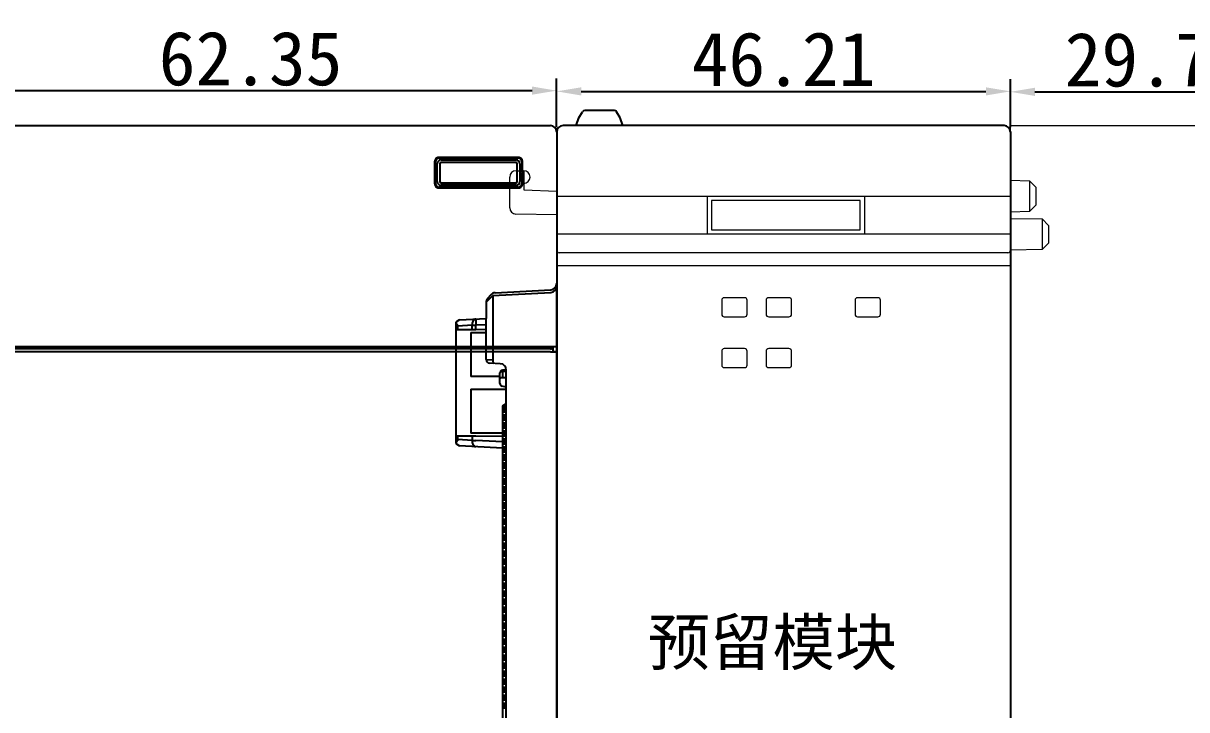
# Model space of a CAD drawing. Extents: x 33864 to 41687, y -3582 to -110.
# Drawn here: x 38114.2 to 38232.7, y -604.1 to -534.2 of the extents above; entities that cross this region are included whole.
import ezdxf

# ---------------------------------------------------------------- set-up
doc = ezdxf.new("R2010")
doc.units = 0
doc.header["$MEASUREMENT"] = 0
doc.layers.add('1', color=3, linetype='Continuous', lineweight=20)
for name, color, linetype in [('AE_BOR', 1, 'Continuous'), ('key_geometry', 2, 'Continuous'), ('Lay 1', 7, 'Continuous'), ('细实线层', 7, 'Continuous')]:
    doc.layers.add(name, color=color, linetype=linetype)
doc.dimstyles.new('AM_ISO', dxfattribs={"dimtxt": 5.5, "dimasz": 2.5, "dimexe": 1.25, "dimexo": 0.5, "dimgap": 0.5, "dimtad": 1, "dimdsep": 46, "dimtxsty": 'Standard', "dimcen": 0, "dimclrd": 5, "dimclre": 5, "dimclrt": 1, "dimadec": 0, "dimazin": 2, "dimtp": 0.1, "dimtm": 0.1, "dimtfac": 0.71, "dimtmove": 0, "dimatfit": 3, "dimfxl": 1, "dimtfillclr": 6, "dimlwd": -1, "dimlwe": -1, "dimarcsym": 0})

# ---------------------------------------------------------------- blocks, each defined once
blk = doc.blocks.new('*D147')
at = {"layer": 'Defpoints', "color": 0, "lineweight": 0}
for p in [(38168.49, -541.11), (38106.14, -545.32), (38168.49, -545.31)]:
    blk.add_point(p, dxfattribs=at)
at = {"layer": '细实线层', "color": 5}
for p, q in [((38106.14, -544.82), (38106.14, -539.86)), ((38168.49, -544.81), (38168.49, -539.86)), ((38108.64, -541.11), (38165.99, -541.11))]:
    blk.add_line(p, q, dxfattribs=at)
at = {"layer": '细实线层', "color": 5, "lineweight": 0}
for points in [[(38108.64, -540.69), (38108.64, -541.52), (38106.14, -541.11)], [(38165.99, -541.52), (38165.99, -540.69), (38168.49, -541.11)]]:
    blk.add_solid(points, dxfattribs=at)
at = {"layer": '细实线层', "color": 1, "lineweight": 0, "insert": (38137.32, -537.86), "char_height": 5.5, "attachment_point": 5}
blk.add_mtext('62.35', dxfattribs=at)
blk = doc.blocks.new('*D148')
at = {"layer": 'Defpoints', "color": 0, "lineweight": 0}
for p in [(38214.7, -541.18), (38168.49, -545.31), (38214.7, -545.32)]:
    blk.add_point(p, dxfattribs=at)
at = {"layer": '细实线层', "color": 5}
for p, q in [((38168.49, -544.81), (38168.49, -539.93)), ((38214.7, -544.82), (38214.7, -539.93)), ((38170.99, -541.18), (38212.2, -541.18))]:
    blk.add_line(p, q, dxfattribs=at)
at = {"layer": '细实线层', "color": 5, "lineweight": 0}
for points in [[(38170.99, -540.77), (38170.99, -541.6), (38168.49, -541.18)], [(38212.2, -541.6), (38212.2, -540.77), (38214.7, -541.18)]]:
    blk.add_solid(points, dxfattribs=at)
at = {"layer": '细实线层', "color": 1, "lineweight": 0, "insert": (38191.6, -537.93), "char_height": 5.5, "attachment_point": 5}
blk.add_mtext('46.21', dxfattribs=at)
blk = doc.blocks.new('*D149')
at = {"layer": 'Defpoints', "color": 0, "lineweight": 0}
for p in [(38244.46, -541.23), (38214.7, -544.67), (38244.46, -544.67)]:
    blk.add_point(p, dxfattribs=at)
at = {"layer": '细实线层', "color": 5}
for p, q in [((38214.7, -544.17), (38214.7, -539.98)), ((38244.46, -544.17), (38244.46, -539.98)), ((38217.2, -541.23), (38241.96, -541.23))]:
    blk.add_line(p, q, dxfattribs=at)
at = {"layer": '细实线层', "color": 5, "lineweight": 0}
for points in [[(38217.2, -540.81), (38217.2, -541.65), (38214.7, -541.23)], [(38241.96, -541.65), (38241.96, -540.81), (38244.46, -541.23)]]:
    blk.add_solid(points, dxfattribs=at)
at = {"layer": '细实线层', "color": 1, "lineweight": 0, "insert": (38229.58, -537.98), "char_height": 5.5, "attachment_point": 5}
blk.add_mtext('29.75', dxfattribs=at)

msp = doc.modelspace()

# ---------------------------------------------------------------- linework, layer by layer
at = {"layer": '1', "color": 0, "linetype": 'Continuous'}
for p, q in [((38164.355, -549.262), (38165.131, -549.262)), ((38165.131, -549.262), (38165.131, -550.555)), ((38163.708, -553.024), (38163.708, -549.908)), ((38165.131, -550.555), (38165.131, -551.202)), ((38214.703, -550.232), (38214.703, -553.466)), ((38214.703, -550.232), (38216.644, -550.297)), ((38216.644, -550.297), (38217.291, -550.943)), ((38216.644, -550.297), (38216.644, -553.401)), ((38217.291, -550.943), (38217.291, -552.754)), ((38165.131, -551.202), (38168.495, -551.34)), ((38168.495, -553.745), (38168.495, -551.34)), ((38168.495, -551.849), (38214.703, -551.849)), ((38183.811, -551.849), (38183.811, -555.73)), ((38199.852, -551.849), (38199.852, -555.73)), ((38214.703, -553.756), (38214.703, -551.367)), ((38199.405, -552.302), (38184.27, -552.302)), ((38184.27, -552.302), (38184.27, -555.277)), ((38199.405, -555.277), (38199.405, -552.302)), ((38217.291, -552.754), (38216.644, -553.401)), ((38168.495, -553.745), (38164.344, -553.671)), ((38216.644, -553.401), (38214.703, -553.466)), ((38214.703, -553.466), (38214.703, -554.113)), ((38214.703, -554.113), (38214.703, -557.347)), ((38214.703, -554.113), (38217.937, -554.177)), ((38217.937, -554.177), (38217.937, -557.282)), ((38217.937, -554.177), (38218.584, -554.824)), ((38184.27, -555.277), (38199.405, -555.277)), ((38218.584, -554.824), (38218.584, -556.635)), ((38214.703, -555.73), (38168.495, -555.73)), ((38218.584, -556.635), (38217.937, -557.282)), ((38168.753, -557.605), (38214.445, -557.605)), ((38217.937, -557.282), (38214.703, -557.347)), ((38168.495, -558.899), (38214.703, -558.899)), ((38185.295, -562.457), (38185.295, -563.88)), ((38187.624, -562.198), (38185.554, -562.198)), ((38187.882, -563.88), (38187.882, -562.457)), ((38189.823, -562.457), (38189.823, -563.88)), ((38192.151, -562.198), (38190.082, -562.198)), ((38192.41, -563.88), (38192.41, -562.457)), ((38198.878, -562.457), (38198.878, -563.88)), ((38201.207, -562.198), (38199.137, -562.198)), ((38201.465, -563.88), (38201.465, -562.457)), ((38185.554, -564.138), (38187.624, -564.138)), ((38190.082, -564.138), (38192.151, -564.138)), ((38199.137, -564.138), (38201.207, -564.138)), ((38187.624, -567.372), (38185.554, -567.372)), ((38192.151, -567.372), (38190.082, -567.372)), ((38185.295, -567.631), (38185.295, -569.054)), ((38187.882, -569.054), (38187.882, -567.631)), ((38189.823, -567.631), (38189.823, -569.054)), ((38192.41, -569.054), (38192.41, -567.631)), ((38185.554, -569.313), (38187.624, -569.313)), ((38190.082, -569.313), (38192.151, -569.313))]:
    msp.add_line(p, q, dxfattribs=at)
for centre, radius, start, end in [((38164.355, -549.908), 0.647, 90, 180), ((38165.131, -549.908), 0.647, 270, 90), ((38164.355, -553.024), 0.647, 180, 269.02898), ((38168.753, -557.347), 0.259, 180, 270), ((38214.445, -557.347), 0.259, 270, 0), ((38185.554, -562.457), 0.259, 90, 180), ((38187.624, -562.457), 0.259, 0, 90), ((38190.082, -562.457), 0.259, 90, 180), ((38192.151, -562.457), 0.259, 0, 90), ((38199.137, -562.457), 0.259, 90, 180), ((38201.207, -562.457), 0.259, 0, 90), ((38185.554, -563.88), 0.259, 180, 270), ((38187.624, -563.88), 0.259, 270, 0), ((38190.082, -563.88), 0.259, 180, 270), ((38192.151, -563.88), 0.259, 270, 0), ((38199.137, -563.88), 0.259, 180, 270), ((38201.207, -563.88), 0.259, 270, 0), ((38185.554, -567.631), 0.259, 90, 180), ((38187.624, -567.631), 0.259, 0, 90), ((38190.082, -567.631), 0.259, 90, 180), ((38192.151, -567.631), 0.259, 0, 90), ((38185.554, -569.054), 0.259, 180, 270), ((38187.624, -569.054), 0.259, 270, 0), ((38190.082, -569.054), 0.259, 180, 270), ((38192.151, -569.054), 0.259, 270, 0)]:
    msp.add_arc(centre, radius, start, end, dxfattribs=at)
at = {"layer": 'AE_BOR', "color": 0, "lineweight": 0}
for p, q in [((38214.703, -544.674), (38244.457, -544.674)), ((38214.703, -667.568), (38214.703, -544.674))]:
    msp.add_line(p, q, dxfattribs=at)
at = {"layer": 'key_geometry', "color": 0, "linetype": 'Continuous'}
for p, q in [((38112.946, -544.669), (38167.848, -544.669)), ((38168.495, -545.316), (38168.495, -663.682)), ((38156.076, -548.291), (38156.076, -550.62)), ((38156.089, -550.607), (38156.089, -548.304)), ((38156.141, -549.132), (38156.141, -548.356)), ((38156.335, -550.361), (38156.335, -548.55)), ((38164.614, -547.903), (38156.464, -547.903)), ((38156.477, -547.916), (38164.601, -547.916)), ((38156.529, -547.968), (38156.982, -547.968)), ((38156.593, -548.55), (38156.593, -550.361)), ((38156.723, -548.162), (38164.355, -548.162)), ((38164.355, -548.421), (38156.723, -548.421)), ((38157.628, -547.968), (38163.45, -547.968)), ((38164.096, -547.968), (38164.549, -547.968)), ((38164.485, -550.361), (38164.485, -548.55)), ((38164.743, -548.55), (38164.743, -550.361)), ((38164.937, -548.356), (38164.937, -549.132)), ((38164.989, -548.304), (38164.989, -550.607)), ((38165.002, -550.62), (38165.002, -548.291)), ((38156.141, -550.555), (38156.141, -549.779)), ((38164.937, -549.779), (38164.937, -550.555)), ((38156.982, -550.943), (38156.529, -550.943)), ((38156.723, -550.491), (38164.355, -550.491)), ((38156.723, -550.749), (38156.723, -550.943)), ((38164.355, -550.749), (38156.723, -550.749)), ((38163.45, -550.943), (38157.628, -550.943)), ((38164.549, -550.943), (38164.096, -550.943)), ((38164.355, -550.749), (38164.355, -550.943)), ((38156.464, -551.008), (38164.614, -551.008)), ((38164.601, -550.995), (38156.477, -550.995)), ((38168.495, -567.178), (38106.142, -567.178)), ((38167.848, -567.382), (38106.789, -567.382)), ((38108.471, -567.341), (38126.623, -567.341)), ((38127.282, -567.319), (38127.27, -567.33)), ((38127.929, -567.308), (38134.031, -567.308)), ((38134.678, -567.319), (38134.689, -567.33)), ((38135.336, -567.341), (38166.166, -567.341)), ((38166.554, -567.178), (38166.554, -567.335)), ((38166.554, -567.301), (38167.33, -567.315)), ((38166.554, -567.335), (38167.33, -567.336)), ((38167.072, -567.31), (38167.072, -567.178)), ((38167.33, -567.315), (38167.453, -567.317)), ((38167.33, -567.315), (38167.33, -567.336)), ((38167.33, -567.336), (38167.453, -567.377)), ((38167.453, -567.317), (38168.107, -567.328)), ((38167.453, -567.317), (38167.453, -567.377)), ((38167.453, -567.377), (38168.107, -567.378)), ((38168.107, -567.178), (38168.107, -567.696)), ((38167.848, -567.7), (38106.789, -567.7)), ((38167.848, -567.707), (38106.789, -567.707)), ((38168.495, -567.696), (38168.107, -567.696))]:
    msp.add_line(p, q, dxfattribs=at)
for centre, radius, start, end in [((38167.848, -545.316), 0.647, 0, 90), ((38156.464, -548.291), 0.388, 90.00142, 179.99875), ((38156.477, -548.304), 0.388, 89.99828, 180.00066), ((38156.529, -548.356), 0.388, 90, 180), ((38156.723, -548.55), 0.388, 90, 180), ((38156.723, -548.55), 0.129, 90, 180), ((38157.338, -547.766), 0.41, 201.52679, 209.54441), ((38157.305, -547.628), 0.469, 226.39718, 313.60282), ((38157.271, -547.766), 0.41, 330.4574, 338.4714), ((38163.807, -547.766), 0.41, 201.52865, 209.54363), ((38163.773, -547.628), 0.469, 226.39718, 313.60282), ((38163.74, -547.766), 0.41, 330.45643, 338.47183), ((38164.355, -548.55), 0.388, 0, 90), ((38164.355, -548.55), 0.129, 0, 90), ((38164.549, -548.356), 0.388, 0, 90), ((38164.601, -548.304), 0.388, 359.99945, 90.0017), ((38164.614, -548.291), 0.388, 0.00109, 89.99864), ((38155.939, -549.488), 0.409, 60.45257, 68.49114), ((38155.938, -549.421), 0.412, 291.54304, 299.53062), ((38155.801, -549.456), 0.469, 316.39718, 43.60282), ((38165.277, -549.456), 0.469, 136.39718, 223.60282), ((38165.139, -549.488), 0.409, 111.50783, 119.54872), ((38165.14, -549.421), 0.412, 240.46808, 248.458), ((38156.464, -550.62), 0.388, 179.99987, 269.99995), ((38156.477, -550.607), 0.388, 179.99966, 269.99999), ((38156.529, -550.555), 0.388, 180, 270), ((38156.723, -550.361), 0.388, 180, 270), ((38156.723, -550.361), 0.129, 180, 270), ((38157.338, -551.145), 0.41, 150.45447, 158.48263), ((38157.305, -551.283), 0.469, 46.39718, 133.60282), ((38157.272, -551.145), 0.41, 21.51918, 29.54372), ((38163.806, -551.145), 0.41, 150.45525, 158.48076), ((38163.773, -551.283), 0.469, 46.39718, 133.60282), ((38163.74, -551.145), 0.41, 21.51875, 29.54469), ((38164.355, -550.361), 0.129, 270, 0), ((38164.355, -550.361), 0.388, 270, 0), ((38164.549, -550.555), 0.388, 270, 0), ((38164.601, -550.607), 0.388, 270.00003, 0.00024), ((38164.614, -550.62), 0.388, 269.99999, 0.00028), ((38126.781, -557.677), 9.665, 269.06527, 272.90023), ((38127.771, -576.972), 9.665, 89.06527, 92.90023), ((38134.189, -576.972), 9.665, 87.09975, 90.93475), ((38135.178, -557.678), 9.665, 267.09975, 270.93475), ((38166.263, -561.768), 5.574, 269.00506, 272.99541), ((38167.915, -563.814), 3.569, 268.92341, 273.07849), ((38168.014, -558.693), 9.016, 268.94369, 273.05565), ((38167.913, -563.995), 3.706, 268.9979, 272.99973)]:
    msp.add_arc(centre, radius, start, end, dxfattribs=at)
at = {"layer": 'Lay 1', "linetype": 'Continuous'}
for p, q in [((38170.765, -543.867), (38171.123, -543.261)), ((38174.374, -543.134), (38171.344, -543.134)), ((38174.953, -543.867), (38174.595, -543.261)), ((38170.467, -544.674), (38169.137, -544.674)), ((38175.251, -544.674), (38170.467, -544.674)), ((38170.472, -544.674), (38170.765, -543.867)), ((38175.246, -544.674), (38174.953, -543.867)), ((38214.062, -544.674), (38175.251, -544.674)), ((38168.495, -545.316), (38168.495, -551.433)), ((38214.703, -545.316), (38214.703, -662.763)), ((38168.495, -551.433), (38168.495, -557.169)), ((38168.495, -557.169), (38168.495, -560.752)), ((38162.213, -561.69), (38167.887, -561.393)), ((38168.495, -618.19), (38168.495, -560.752)), ((38161.307, -562.636), (38161.984, -561.959)), ((38161.307, -562.564), (38161.307, -564.305)), ((38161.77, -561.901), (38161.406, -562.306)), ((38161.984, -561.959), (38167.887, -561.649)), ((38161.984, -561.959), (38161.984, -568.488)), ((38158.611, -564.446), (38158.226, -564.696)), ((38158.226, -564.696), (38158.226, -577.023)), ((38159.87, -565), (38158.442, -565.075)), ((38158.442, -565.467), (38158.442, -565.075)), ((38158.611, -564.446), (38161.307, -564.305)), ((38159.87, -565.455), (38159.87, -565)), ((38159.87, -565), (38160.263, -565)), ((38161.307, -564.946), (38160.263, -565)), ((38160.263, -565.452), (38160.263, -565)), ((38161.307, -568.466), (38161.307, -564.305)), ((38159.87, -565.455), (38158.226, -565.469)), ((38159.766, -565.725), (38161.307, -565.725)), ((38159.766, -565.725), (38159.766, -570.217)), ((38160.263, -565.452), (38159.87, -565.455)), ((38161.307, -565.442), (38160.263, -565.452)), ((38161.307, -568.472), (38161.307, -568.466)), ((38161.307, -568.466), (38161.984, -568.502)), ((38161.984, -568.488), (38161.984, -568.502)), ((38162.752, -568.913), (38161.672, -568.857)), ((38162.719, -570.937), (38162.719, -569.832)), ((38162.753, -569.704), (38162.975, -569.704)), ((38163.36, -569.576), (38162.975, -569.576)), ((38162.975, -569.704), (38162.975, -570.346)), ((38163.36, -569.704), (38162.975, -569.704)), ((38163.36, -605.981), (38163.36, -569.554)), ((38162.719, -570.217), (38159.766, -570.217)), ((38163.36, -570.346), (38162.975, -570.346)), ((38159.766, -571.501), (38163.36, -571.501)), ((38159.766, -571.501), (38159.766, -575.994)), ((38163.36, -571.287), (38162.918, -571.187)), ((38162.975, -573.264), (38162.975, -574.103)), ((38163.003, -573.211), (38163.36, -572.961)), ((38163.36, -573.346), (38163.03, -573.346)), ((38163.03, -573.346), (38163.03, -573.352)), ((38163.04, -573.353), (38163.104, -573.353)), ((38163.063, -573.199), (38163.162, -573.158)), ((38163.104, -573.353), (38163.104, -573.802)), ((38163.36, -573.408), (38163.286, -573.421)), ((38163.36, -573.447), (38163.29, -573.459)), ((38162.975, -574.103), (38162.975, -574.681)), ((38163.03, -573.802), (38163.03, -573.808)), ((38163.03, -573.808), (38163.36, -573.808)), ((38163.03, -574.161), (38163.03, -574.167)), ((38163.36, -574.161), (38163.03, -574.161)), ((38163.03, -574.618), (38163.03, -574.623)), ((38163.03, -574.623), (38163.36, -574.623)), ((38163.104, -573.802), (38163.04, -573.802)), ((38163.04, -574.168), (38163.104, -574.168)), ((38163.104, -574.617), (38163.04, -574.617)), ((38163.104, -574.168), (38163.104, -574.617)), ((38163.232, -573.67), (38163.232, -573.484)), ((38163.232, -574.486), (38163.232, -574.299)), ((38163.286, -573.734), (38163.36, -573.746)), ((38163.36, -574.223), (38163.286, -574.236)), ((38163.286, -574.549), (38163.36, -574.561)), ((38163.29, -573.695), (38163.36, -573.707)), ((38163.36, -574.262), (38163.29, -574.274)), ((38163.29, -574.51), (38163.36, -574.522)), ((38162.975, -574.681), (38162.975, -574.919)), ((38162.975, -574.919), (38162.975, -575.496)), ((38162.975, -575.496), (38162.975, -575.734)), ((38162.975, -575.734), (38162.975, -576.311)), ((38163.03, -574.976), (38163.03, -574.982)), ((38163.36, -574.976), (38163.03, -574.976)), ((38163.03, -575.433), (38163.03, -575.438)), ((38163.03, -575.438), (38163.36, -575.438)), ((38163.03, -575.791), (38163.03, -575.797)), ((38163.36, -575.791), (38163.03, -575.791)), ((38163.04, -574.983), (38163.104, -574.983)), ((38163.104, -575.432), (38163.04, -575.432)), ((38163.04, -575.798), (38163.104, -575.798)), ((38163.104, -574.983), (38163.104, -575.432)), ((38163.104, -575.798), (38163.104, -576.247)), ((38163.232, -575.301), (38163.232, -575.114)), ((38163.36, -575.038), (38163.286, -575.051)), ((38163.286, -575.364), (38163.36, -575.376)), ((38163.36, -575.077), (38163.29, -575.089)), ((38163.29, -575.326), (38163.36, -575.337)), ((38158.226, -576.249), (38159.87, -576.263)), ((38158.226, -577.023), (38158.611, -577.273)), ((38158.442, -576.643), (38158.442, -576.251)), ((38159.87, -576.718), (38158.442, -576.643)), ((38162.975, -575.994), (38159.766, -575.994)), ((38159.87, -576.263), (38159.87, -576.718)), ((38159.87, -576.263), (38160.263, -576.267)), ((38159.87, -576.718), (38160.263, -576.718)), ((38160.263, -576.267), (38162.975, -576.291)), ((38162.975, -576.86), (38160.263, -576.718)), ((38162.975, -576.311), (38162.975, -576.549)), ((38162.975, -576.549), (38162.975, -577.126)), ((38163.03, -576.248), (38163.03, -576.253)), ((38163.03, -576.253), (38163.36, -576.253)), ((38163.03, -576.606), (38163.03, -576.612)), ((38163.36, -576.606), (38163.03, -576.606)), ((38163.104, -576.247), (38163.04, -576.247)), ((38163.04, -576.613), (38163.104, -576.613)), ((38163.104, -576.613), (38163.104, -577.062)), ((38163.232, -576.116), (38163.232, -575.929)), ((38163.232, -576.931), (38163.232, -576.744)), ((38163.36, -575.853), (38163.286, -575.866)), ((38163.286, -576.179), (38163.36, -576.191)), ((38163.36, -576.668), (38163.286, -576.681)), ((38163.286, -576.994), (38163.36, -577.006)), ((38163.36, -575.892), (38163.29, -575.904)), ((38163.29, -576.141), (38163.36, -576.152)), ((38163.36, -576.708), (38163.29, -576.719)), ((38163.29, -576.956), (38163.36, -576.967)), ((38162.975, -577.501), (38158.611, -577.273)), ((38162.975, -577.126), (38162.975, -577.364)), ((38162.975, -577.364), (38162.975, -577.501)), ((38162.975, -577.501), (38162.975, -605.678)), ((38163.03, -577.063), (38163.03, -577.069)), ((38163.03, -577.069), (38163.36, -577.069)), ((38163.03, -577.421), (38163.03, -577.427)), ((38163.36, -577.421), (38163.03, -577.421)), ((38163.03, -577.878), (38163.03, -577.884)), ((38163.03, -577.884), (38163.36, -577.884)), ((38163.104, -577.062), (38163.04, -577.062)), ((38163.04, -577.428), (38163.104, -577.428)), ((38163.104, -577.877), (38163.04, -577.877)), ((38163.104, -577.428), (38163.104, -577.877)), ((38163.232, -577.746), (38163.232, -577.559)), ((38163.36, -577.484), (38163.286, -577.496)), ((38163.286, -577.809), (38163.36, -577.822)), ((38163.36, -577.523), (38163.29, -577.534)), ((38163.29, -577.771), (38163.36, -577.783)), ((38163.03, -578.237), (38163.03, -578.242)), ((38163.36, -578.237), (38163.03, -578.237)), ((38163.03, -578.693), (38163.03, -578.699)), ((38163.03, -578.699), (38163.36, -578.699)), ((38163.03, -579.052), (38163.03, -579.057)), ((38163.36, -579.052), (38163.03, -579.052)), ((38163.04, -578.243), (38163.104, -578.243)), ((38163.104, -578.692), (38163.04, -578.692)), ((38163.04, -579.058), (38163.104, -579.058)), ((38163.104, -578.243), (38163.104, -578.692)), ((38163.104, -579.058), (38163.104, -579.507)), ((38163.232, -578.561), (38163.232, -578.374)), ((38163.232, -579.376), (38163.232, -579.189)), ((38163.36, -578.299), (38163.286, -578.311)), ((38163.286, -578.624), (38163.36, -578.637)), ((38163.36, -579.114), (38163.286, -579.126)), ((38163.36, -578.338), (38163.29, -578.349)), ((38163.29, -578.586), (38163.36, -578.598)), ((38163.36, -579.153), (38163.29, -579.164)), ((38163.29, -579.401), (38163.36, -579.413)), ((38163.03, -579.508), (38163.03, -579.514)), ((38163.03, -579.514), (38163.36, -579.514)), ((38163.03, -579.867), (38163.03, -579.872)), ((38163.36, -579.867), (38163.03, -579.867)), ((38163.03, -580.323), (38163.03, -580.329)), ((38163.03, -580.329), (38163.36, -580.329)), ((38163.104, -579.507), (38163.04, -579.507)), ((38163.04, -579.873), (38163.104, -579.873)), ((38163.104, -580.322), (38163.04, -580.322)), ((38163.104, -579.873), (38163.104, -580.322)), ((38163.232, -580.191), (38163.232, -580.005)), ((38163.286, -579.439), (38163.36, -579.452)), ((38163.36, -579.929), (38163.286, -579.941)), ((38163.286, -580.254), (38163.36, -580.267)), ((38163.36, -579.968), (38163.29, -579.98)), ((38163.29, -580.216), (38163.36, -580.228)), ((38163.03, -580.682), (38163.03, -580.688)), ((38163.36, -580.682), (38163.03, -580.682)), ((38163.03, -581.138), (38163.03, -581.144)), ((38163.03, -581.144), (38163.36, -581.144)), ((38163.03, -581.497), (38163.03, -581.503)), ((38163.36, -581.497), (38163.03, -581.497)), ((38163.04, -580.688), (38163.104, -580.688)), ((38163.104, -581.137), (38163.04, -581.137)), ((38163.04, -581.503), (38163.104, -581.503)), ((38163.104, -580.688), (38163.104, -581.137)), ((38163.104, -581.503), (38163.104, -581.953)), ((38163.232, -581.006), (38163.232, -580.82)), ((38163.232, -581.821), (38163.232, -581.635)), ((38163.36, -580.744), (38163.286, -580.756)), ((38163.286, -581.069), (38163.36, -581.082)), ((38163.36, -581.559), (38163.286, -581.571)), ((38163.36, -580.783), (38163.29, -580.795)), ((38163.29, -581.031), (38163.36, -581.043)), ((38163.36, -581.598), (38163.29, -581.61)), ((38163.03, -581.953), (38163.03, -581.959)), ((38163.03, -581.959), (38163.36, -581.959)), ((38163.03, -582.312), (38163.03, -582.318)), ((38163.36, -582.312), (38163.03, -582.312)), ((38163.03, -582.768), (38163.03, -582.774)), ((38163.03, -582.774), (38163.36, -582.774)), ((38163.104, -581.953), (38163.04, -581.953)), ((38163.04, -582.318), (38163.104, -582.318)), ((38163.104, -582.768), (38163.04, -582.768)), ((38163.104, -582.318), (38163.104, -582.768)), ((38163.232, -582.636), (38163.232, -582.45)), ((38163.286, -581.884), (38163.36, -581.897)), ((38163.36, -582.374), (38163.286, -582.386)), ((38163.286, -582.7), (38163.36, -582.712)), ((38163.29, -581.846), (38163.36, -581.858)), ((38163.36, -582.413), (38163.29, -582.425)), ((38163.29, -582.661), (38163.36, -582.673)), ((38163.03, -583.127), (38163.03, -583.133)), ((38163.36, -583.127), (38163.03, -583.127)), ((38163.03, -583.583), (38163.03, -583.589)), ((38163.03, -583.589), (38163.36, -583.589)), ((38163.03, -583.942), (38163.03, -583.948)), ((38163.36, -583.942), (38163.03, -583.942)), ((38163.04, -583.133), (38163.104, -583.133)), ((38163.104, -583.583), (38163.04, -583.583)), ((38163.04, -583.948), (38163.104, -583.948)), ((38163.104, -583.133), (38163.104, -583.583)), ((38163.104, -583.948), (38163.104, -584.398)), ((38163.232, -583.451), (38163.232, -583.265)), ((38163.232, -584.266), (38163.232, -584.08)), ((38163.36, -583.189), (38163.286, -583.201)), ((38163.286, -583.515), (38163.36, -583.527)), ((38163.36, -584.004), (38163.286, -584.017)), ((38163.36, -583.228), (38163.29, -583.24)), ((38163.29, -583.476), (38163.36, -583.488)), ((38163.36, -584.043), (38163.29, -584.055)), ((38163.03, -584.398), (38163.03, -584.404)), ((38163.03, -584.404), (38163.36, -584.404)), ((38163.03, -584.757), (38163.03, -584.763)), ((38163.36, -584.757), (38163.03, -584.757)), ((38163.03, -585.213), (38163.03, -585.219)), ((38163.03, -585.219), (38163.36, -585.219)), ((38163.104, -584.398), (38163.04, -584.398)), ((38163.04, -584.764), (38163.104, -584.764)), ((38163.104, -585.213), (38163.04, -585.213)), ((38163.104, -584.764), (38163.104, -585.213)), ((38163.232, -585.081), (38163.232, -584.895)), ((38163.286, -584.33), (38163.36, -584.342)), ((38163.36, -584.819), (38163.286, -584.832)), ((38163.286, -585.145), (38163.36, -585.157)), ((38163.29, -584.291), (38163.36, -584.303)), ((38163.36, -584.858), (38163.29, -584.87)), ((38163.29, -585.106), (38163.36, -585.118)), ((38163.03, -585.572), (38163.03, -585.578)), ((38163.36, -585.572), (38163.03, -585.572)), ((38163.03, -586.029), (38163.03, -586.034)), ((38163.03, -586.034), (38163.36, -586.034)), ((38163.03, -586.387), (38163.03, -586.393)), ((38163.36, -586.387), (38163.03, -586.387)), ((38163.04, -585.579), (38163.104, -585.579)), ((38163.104, -586.028), (38163.04, -586.028)), ((38163.04, -586.394), (38163.104, -586.394)), ((38163.104, -585.579), (38163.104, -586.028)), ((38163.104, -586.394), (38163.104, -586.843)), ((38163.232, -585.896), (38163.232, -585.71)), ((38163.36, -585.634), (38163.286, -585.647)), ((38163.286, -585.96), (38163.36, -585.972)), ((38163.36, -586.449), (38163.286, -586.462)), ((38163.36, -585.673), (38163.29, -585.685)), ((38163.29, -585.921), (38163.36, -585.933)), ((38163.36, -586.488), (38163.29, -586.5)), ((38163.03, -586.844), (38163.03, -586.849)), ((38163.03, -586.849), (38163.36, -586.849)), ((38163.03, -587.202), (38163.03, -587.208)), ((38163.36, -587.202), (38163.03, -587.202)), ((38163.03, -587.659), (38163.03, -587.664)), ((38163.03, -587.664), (38163.36, -587.664)), ((38163.104, -586.843), (38163.04, -586.843)), ((38163.04, -587.209), (38163.104, -587.209)), ((38163.104, -587.658), (38163.04, -587.658)), ((38163.104, -587.209), (38163.104, -587.658)), ((38163.232, -586.712), (38163.232, -586.525)), ((38163.232, -587.527), (38163.232, -587.34)), ((38163.286, -586.775), (38163.36, -586.787)), ((38163.36, -587.264), (38163.286, -587.277)), ((38163.286, -587.59), (38163.36, -587.602)), ((38163.29, -586.737), (38163.36, -586.748)), ((38163.36, -587.303), (38163.29, -587.315)), ((38163.29, -587.552), (38163.36, -587.563)), ((38163.03, -588.017), (38163.03, -588.023)), ((38163.36, -588.017), (38163.03, -588.017)), ((38163.03, -588.474), (38163.03, -588.479)), ((38163.03, -588.479), (38163.36, -588.479)), ((38163.03, -588.832), (38163.03, -588.838)), ((38163.36, -588.832), (38163.03, -588.832)), ((38163.04, -588.024), (38163.104, -588.024)), ((38163.104, -588.473), (38163.04, -588.473)), ((38163.04, -588.839), (38163.104, -588.839)), ((38163.104, -588.024), (38163.104, -588.473)), ((38163.104, -588.839), (38163.104, -589.288)), ((38163.232, -588.342), (38163.232, -588.155)), ((38163.36, -588.079), (38163.286, -588.092)), ((38163.286, -588.405), (38163.36, -588.417)), ((38163.36, -588.118), (38163.29, -588.13)), ((38163.29, -588.367), (38163.36, -588.378)), ((38163.03, -589.289), (38163.03, -589.295)), ((38163.03, -589.295), (38163.36, -589.295)), ((38163.03, -589.648), (38163.03, -589.653)), ((38163.36, -589.648), (38163.03, -589.648)), ((38163.104, -589.288), (38163.04, -589.288)), ((38163.04, -589.654), (38163.104, -589.654)), ((38163.104, -589.654), (38163.104, -590.103)), ((38163.232, -589.157), (38163.232, -588.97)), ((38163.232, -589.972), (38163.232, -589.785)), ((38163.36, -588.895), (38163.286, -588.907)), ((38163.286, -589.22), (38163.36, -589.233)), ((38163.36, -589.71), (38163.286, -589.722)), ((38163.286, -590.035), (38163.36, -590.048)), ((38163.36, -588.934), (38163.29, -588.945)), ((38163.29, -589.182), (38163.36, -589.193)), ((38163.36, -589.749), (38163.29, -589.76)), ((38163.29, -589.997), (38163.36, -590.009)), ((38163.03, -590.104), (38163.03, -590.11)), ((38163.03, -590.11), (38163.36, -590.11)), ((38163.03, -590.463), (38163.03, -590.468)), ((38163.36, -590.463), (38163.03, -590.463)), ((38163.03, -590.919), (38163.03, -590.925)), ((38163.03, -590.925), (38163.36, -590.925)), ((38163.104, -590.103), (38163.04, -590.103)), ((38163.04, -590.469), (38163.104, -590.469)), ((38163.104, -590.918), (38163.04, -590.918)), ((38163.104, -590.469), (38163.104, -590.918)), ((38163.232, -590.787), (38163.232, -590.6)), ((38163.36, -590.525), (38163.286, -590.537)), ((38163.286, -590.85), (38163.36, -590.863)), ((38163.36, -590.564), (38163.29, -590.575)), ((38163.29, -590.812), (38163.36, -590.824)), ((38163.03, -591.278), (38163.03, -591.283)), ((38163.36, -591.278), (38163.03, -591.278)), ((38163.03, -591.734), (38163.03, -591.74)), ((38163.03, -591.74), (38163.36, -591.74)), ((38163.03, -592.093), (38163.03, -592.099)), ((38163.36, -592.093), (38163.03, -592.093)), ((38163.04, -591.284), (38163.104, -591.284)), ((38163.104, -591.733), (38163.04, -591.733)), ((38163.04, -592.099), (38163.104, -592.099)), ((38163.104, -591.284), (38163.104, -591.733)), ((38163.104, -592.099), (38163.104, -592.548)), ((38163.232, -591.602), (38163.232, -591.415)), ((38163.232, -592.417), (38163.232, -592.231)), ((38163.36, -591.34), (38163.286, -591.352)), ((38163.286, -591.665), (38163.36, -591.678)), ((38163.36, -592.155), (38163.286, -592.167)), ((38163.36, -591.379), (38163.29, -591.391)), ((38163.29, -591.627), (38163.36, -591.639)), ((38163.36, -592.194), (38163.29, -592.206)), ((38163.03, -592.549), (38163.03, -592.555)), ((38163.03, -592.555), (38163.36, -592.555)), ((38163.03, -592.908), (38163.03, -592.914)), ((38163.36, -592.908), (38163.03, -592.908)), ((38163.03, -593.364), (38163.03, -593.37)), ((38163.03, -593.37), (38163.36, -593.37)), ((38163.104, -592.548), (38163.04, -592.548)), ((38163.04, -592.914), (38163.104, -592.914)), ((38163.104, -593.363), (38163.04, -593.363)), ((38163.104, -592.914), (38163.104, -593.363)), ((38163.232, -593.232), (38163.232, -593.046)), ((38163.286, -592.48), (38163.36, -592.493)), ((38163.36, -592.97), (38163.286, -592.982)), ((38163.286, -593.295), (38163.36, -593.308)), ((38163.29, -592.442), (38163.36, -592.454)), ((38163.36, -593.009), (38163.29, -593.021)), ((38163.29, -593.257), (38163.36, -593.269)), ((38163.03, -593.723), (38163.03, -593.729)), ((38163.36, -593.723), (38163.03, -593.723)), ((38163.03, -594.179), (38163.03, -594.185)), ((38163.03, -594.185), (38163.36, -594.185)), ((38163.03, -594.538), (38163.03, -594.544)), ((38163.36, -594.538), (38163.03, -594.538)), ((38163.04, -593.729), (38163.104, -593.729)), ((38163.104, -594.179), (38163.04, -594.179)), ((38163.04, -594.544), (38163.104, -594.544)), ((38163.104, -593.729), (38163.104, -594.179)), ((38163.104, -594.544), (38163.104, -594.994)), ((38163.232, -594.047), (38163.232, -593.861)), ((38163.232, -594.862), (38163.232, -594.676)), ((38163.36, -593.785), (38163.286, -593.797)), ((38163.286, -594.11), (38163.36, -594.123)), ((38163.36, -594.6), (38163.286, -594.612)), ((38163.36, -593.824), (38163.29, -593.836)), ((38163.29, -594.072), (38163.36, -594.084)), ((38163.36, -594.639), (38163.29, -594.651)), ((38163.03, -594.994), (38163.03, -595)), ((38163.03, -595), (38163.36, -595)), ((38163.03, -595.353), (38163.03, -595.359)), ((38163.36, -595.353), (38163.03, -595.353)), ((38163.03, -595.809), (38163.03, -595.815)), ((38163.03, -595.815), (38163.36, -595.815)), ((38163.104, -594.994), (38163.04, -594.994)), ((38163.04, -595.359), (38163.104, -595.359)), ((38163.104, -595.809), (38163.04, -595.809)), ((38163.104, -595.359), (38163.104, -595.809)), ((38163.232, -595.677), (38163.232, -595.491)), ((38163.286, -594.926), (38163.36, -594.938)), ((38163.36, -595.415), (38163.286, -595.428)), ((38163.286, -595.741), (38163.36, -595.753)), ((38163.29, -594.887), (38163.36, -594.899)), ((38163.36, -595.454), (38163.29, -595.466)), ((38163.29, -595.702), (38163.36, -595.714)), ((38163.03, -596.168), (38163.03, -596.174)), ((38163.36, -596.168), (38163.03, -596.168)), ((38163.03, -596.624), (38163.03, -596.63)), ((38163.03, -596.63), (38163.36, -596.63)), ((38163.03, -596.983), (38163.03, -596.989)), ((38163.36, -596.983), (38163.03, -596.983)), ((38163.04, -596.175), (38163.104, -596.175)), ((38163.104, -596.624), (38163.04, -596.624)), ((38163.04, -596.99), (38163.104, -596.99)), ((38163.104, -596.175), (38163.104, -596.624)), ((38163.104, -596.99), (38163.104, -597.439)), ((38163.232, -596.492), (38163.232, -596.306)), ((38163.232, -597.307), (38163.232, -597.121)), ((38163.36, -596.23), (38163.286, -596.243)), ((38163.286, -596.556), (38163.36, -596.568)), ((38163.36, -597.045), (38163.286, -597.058)), ((38163.36, -596.269), (38163.29, -596.281)), ((38163.29, -596.517), (38163.36, -596.529)), ((38163.36, -597.084), (38163.29, -597.096)), ((38163.03, -597.439), (38163.03, -597.445)), ((38163.03, -597.445), (38163.36, -597.445)), ((38163.03, -597.798), (38163.03, -597.804)), ((38163.36, -597.798), (38163.03, -597.798)), ((38163.03, -598.255), (38163.03, -598.26)), ((38163.03, -598.26), (38163.36, -598.26)), ((38163.104, -597.439), (38163.04, -597.439)), ((38163.04, -597.805), (38163.104, -597.805)), ((38163.104, -598.254), (38163.04, -598.254)), ((38163.104, -597.805), (38163.104, -598.254)), ((38163.232, -598.123), (38163.232, -597.936)), ((38163.286, -597.371), (38163.36, -597.383)), ((38163.36, -597.86), (38163.286, -597.873)), ((38163.286, -598.186), (38163.36, -598.198)), ((38163.29, -597.332), (38163.36, -597.344)), ((38163.36, -597.899), (38163.29, -597.911)), ((38163.29, -598.147), (38163.36, -598.159)), ((38163.03, -598.613), (38163.03, -598.619)), ((38163.36, -598.613), (38163.03, -598.613)), ((38163.03, -599.07), (38163.03, -599.075)), ((38163.03, -599.075), (38163.36, -599.075)), ((38163.03, -599.428), (38163.03, -599.434)), ((38163.36, -599.428), (38163.03, -599.428)), ((38163.04, -598.62), (38163.104, -598.62)), ((38163.104, -599.069), (38163.04, -599.069)), ((38163.04, -599.435), (38163.104, -599.435)), ((38163.104, -598.62), (38163.104, -599.069)), ((38163.104, -599.435), (38163.104, -599.884)), ((38163.232, -598.938), (38163.232, -598.751)), ((38163.36, -598.675), (38163.286, -598.688)), ((38163.286, -599.001), (38163.36, -599.013)), ((38163.36, -599.49), (38163.286, -599.503)), ((38163.36, -598.714), (38163.29, -598.726)), ((38163.29, -598.963), (38163.36, -598.974)), ((38163.36, -599.529), (38163.29, -599.541)), ((38163.03, -599.885), (38163.03, -599.89)), ((38163.03, -599.89), (38163.36, -599.89)), ((38163.03, -600.243), (38163.03, -600.249)), ((38163.36, -600.243), (38163.03, -600.243)), ((38163.03, -600.7), (38163.03, -600.706)), ((38163.03, -600.706), (38163.36, -600.706)), ((38163.104, -599.884), (38163.04, -599.884)), ((38163.04, -600.25), (38163.104, -600.25)), ((38163.104, -600.699), (38163.04, -600.699)), ((38163.104, -600.25), (38163.104, -600.699)), ((38163.232, -599.753), (38163.232, -599.566)), ((38163.232, -600.568), (38163.232, -600.381)), ((38163.286, -599.816), (38163.36, -599.828)), ((38163.36, -600.305), (38163.286, -600.318)), ((38163.286, -600.631), (38163.36, -600.644)), ((38163.29, -599.778), (38163.36, -599.789)), ((38163.36, -600.345), (38163.29, -600.356)), ((38163.29, -600.593), (38163.36, -600.604)), ((38163.03, -601.059), (38163.03, -601.064)), ((38163.36, -601.059), (38163.03, -601.059)), ((38163.03, -601.515), (38163.03, -601.521)), ((38163.03, -601.521), (38163.36, -601.521)), ((38163.03, -601.874), (38163.03, -601.879)), ((38163.36, -601.874), (38163.03, -601.874)), ((38163.04, -601.065), (38163.104, -601.065)), ((38163.104, -601.514), (38163.04, -601.514)), ((38163.04, -601.88), (38163.104, -601.88)), ((38163.104, -601.065), (38163.104, -601.514)), ((38163.104, -601.88), (38163.104, -602.329)), ((38163.232, -601.383), (38163.232, -601.196)), ((38163.36, -601.121), (38163.286, -601.133)), ((38163.286, -601.446), (38163.36, -601.459)), ((38163.36, -601.16), (38163.29, -601.171)), ((38163.29, -601.408), (38163.36, -601.42)), ((38163.03, -602.33), (38163.03, -602.336)), ((38163.03, -602.336), (38163.36, -602.336)), ((38163.03, -602.689), (38163.03, -602.694)), ((38163.36, -602.689), (38163.03, -602.689)), ((38163.104, -602.329), (38163.04, -602.329)), ((38163.04, -602.695), (38163.104, -602.695)), ((38163.104, -602.695), (38163.104, -603.144)), ((38163.232, -602.198), (38163.232, -602.011)), ((38163.232, -603.013), (38163.232, -602.826)), ((38163.36, -601.936), (38163.286, -601.948)), ((38163.286, -602.261), (38163.36, -602.274)), ((38163.36, -602.751), (38163.286, -602.763)), ((38163.286, -603.076), (38163.36, -603.089)), ((38163.36, -601.975), (38163.29, -601.986)), ((38163.29, -602.223), (38163.36, -602.235)), ((38163.36, -602.79), (38163.29, -602.802)), ((38163.29, -603.038), (38163.36, -603.05)), ((38163.03, -603.145), (38163.03, -603.151)), ((38163.03, -603.151), (38163.36, -603.151)), ((38163.03, -603.504), (38163.03, -603.509)), ((38163.36, -603.504), (38163.03, -603.504)), ((38163.03, -603.96), (38163.03, -603.966)), ((38163.03, -603.966), (38163.36, -603.966)), ((38163.104, -603.144), (38163.04, -603.144)), ((38163.04, -603.51), (38163.104, -603.51)), ((38163.104, -603.959), (38163.04, -603.959)), ((38163.104, -603.51), (38163.104, -603.959)), ((38163.232, -603.828), (38163.232, -603.642)), ((38163.36, -603.566), (38163.286, -603.578)), ((38163.286, -603.891), (38163.36, -603.904)), ((38163.36, -603.605), (38163.29, -603.617)), ((38163.29, -603.853), (38163.36, -603.865))]:
    msp.add_line(p, q, dxfattribs=at)
for centre, radius, start, end in [((38171.344, -543.391), 0.257, 90, 149.62673), ((38174.374, -543.391), 0.257, 30.37327, 90), ((38169.137, -545.316), 0.642, 90, 180), ((38214.062, -545.316), 0.642, 0, 90), ((38167.853, -560.752), 0.642, 272.98051, 0.01927), ((38167.853, -561.008), 0.642, 273, 360), ((38161.692, -562.564), 0.385, 138, 180), ((38162.247, -562.331), 0.642, 93, 138), ((38159.278, -564.38), 1.087, 196.55027, 219.74196), ((38160.749, -564.971), 0.88, 155.07498, 181.90871), ((38160.321, -564.757), 0.402, 98.41807, 157.01262), ((38164.444, -564.68), 4.193, 175.61719, 184.38281), ((38161.692, -568.472), 0.385, 180, 267), ((38162.72, -568.538), 0.737, 177.19465, 194.17326), ((38162.208, -568.691), 0.204, 187.62059, 248.07197), ((38162.975, -569.832), 0.257, 150, 180), ((38162.719, -569.554), 0.642, 0, 87), ((38162.975, -569.832), 0.257, 90, 150), ((38162.846, -570.5), 0.136, 97.52118, 159.41916), ((38162.975, -570.937), 0.257, 180, 257.19573), ((38162.971, -570.884), 0.538, 89.50761, 105.34309), ((38163.056, -573.267), 0.081, 163.79726, 178.10527), ((38163.039, -573.289), 0.0637, 179.64054, 262.16591), ((38163.04, -573.264), 0.0642, 124.99202, 161.92601), ((38163.019, -573.261), 0.0441, 110.15006, 157.74448), ((38162.908, -572.852), 0.38, 284.64204, 294.07415), ((38163.04, -573.288), 0.0642, 261.80465, 270), ((38163.308, -573.552), 0.421, 94.84131, 110.27394), ((38163.296, -573.484), 0.0642, 99.45935, 180), ((38163.28, -573.411), 0.0491, 224.20786, 281.09011), ((38163.287, -573.223), 0.0915, 51.91405, 99.06047), ((38163.304, -573.192), 0.0569, 356.14794, 45.91535), ((38163.04, -573.866), 0.0641, 89.96721, 180.03279), ((38163.039, -574.104), 0.0638, 179.66958, 270.33042), ((38163.04, -574.681), 0.0642, 90.00149, 179.99851), ((38163.296, -573.67), 0.0642, 180, 260.53352), ((38163.296, -574.299), 0.0642, 99.45935, 180), ((38163.296, -574.486), 0.0642, 180, 260.54065), ((38163.28, -573.744), 0.0491, 78.90989, 135.79214), ((38163.28, -574.226), 0.0491, 224.20786, 281.09011), ((38163.28, -574.559), 0.0491, 78.90989, 135.79214), ((38163.04, -574.919), 0.0642, 179.99016, 270.00984), ((38163.04, -575.496), 0.0642, 90.00437, 179.99563), ((38163.04, -575.734), 0.0642, 180.00437, 269.99563), ((38163.296, -575.114), 0.0642, 99.46648, 180), ((38163.296, -575.301), 0.0642, 180, 260.54065), ((38163.28, -575.041), 0.0491, 224.20786, 281.09011), ((38163.28, -575.374), 0.0491, 78.90989, 135.79214), ((38159.279, -577.339), 1.089, 140.27745, 163.43151), ((38160.749, -576.747), 0.88, 178.09129, 204.92502), ((38163.04, -576.311), 0.0642, 89.99016, 180.00984), ((38163.04, -576.549), 0.0642, 180.00149, 269.99851), ((38163.296, -575.929), 0.0642, 99.45935, 180), ((38163.296, -576.116), 0.0642, 180, 260.53352), ((38163.296, -576.744), 0.0642, 99.45935, 180), ((38163.296, -576.931), 0.0642, 180, 260.54065), ((38163.28, -575.856), 0.0491, 224.20786, 281.09011), ((38163.28, -576.189), 0.0491, 78.90989, 135.79214), ((38163.28, -576.671), 0.0491, 224.20786, 281.09011), ((38163.28, -577.004), 0.0491, 78.90989, 135.79214), ((38160.321, -576.961), 0.402, 202.98738, 261.58193), ((38163.04, -577.126), 0.0642, 89.99611, 180.00389), ((38163.04, -577.364), 0.0642, 179.99016, 270.00984), ((38163.04, -577.941), 0.0642, 90.00149, 179.99851), ((38163.04, -578.179), 0.0642, 179.99016, 270.00984), ((38163.296, -577.559), 0.0642, 99.45935, 180), ((38163.296, -577.746), 0.0642, 180, 260.54065), ((38163.28, -577.486), 0.0491, 224.20786, 281.09011), ((38163.28, -577.819), 0.0491, 78.90989, 135.79214), ((38163.04, -578.756), 0.0642, 90.00437, 179.99563), ((38163.04, -578.994), 0.0642, 180.00437, 269.99563), ((38163.296, -578.374), 0.0642, 99.46648, 180), ((38163.296, -578.561), 0.0642, 180, 260.54065), ((38163.296, -579.189), 0.0642, 99.45935, 180), ((38163.296, -579.376), 0.0642, 180, 260.53352), ((38163.28, -578.301), 0.0491, 224.20786, 281.09011), ((38163.28, -578.634), 0.0491, 78.90989, 135.79214), ((38163.28, -579.116), 0.0491, 224.20786, 281.09011), ((38163.28, -579.449), 0.0491, 78.90989, 135.79214), ((38163.04, -579.571), 0.0642, 89.99016, 180.00984), ((38163.039, -579.809), 0.0638, 179.66958, 270.33042), ((38163.04, -580.387), 0.0642, 90.03108, 179.96892), ((38163.296, -580.005), 0.0642, 99.45935, 180), ((38163.296, -580.191), 0.0642, 180, 260.54065), ((38163.28, -579.931), 0.0491, 224.20786, 281.09011), ((38163.28, -580.264), 0.0491, 78.90989, 135.79214), ((38163.039, -580.624), 0.0638, 179.67071, 270.32929), ((38163.04, -581.202), 0.0642, 90.03108, 179.96892), ((38163.04, -581.439), 0.0642, 179.99016, 270.00984), ((38163.296, -580.82), 0.0642, 99.46648, 180), ((38163.296, -581.006), 0.0642, 180, 260.54065), ((38163.296, -581.635), 0.0642, 99.46648, 180), ((38163.28, -580.746), 0.0491, 224.20786, 281.09011), ((38163.28, -581.079), 0.0491, 78.90989, 135.79214), ((38163.28, -581.562), 0.0491, 224.20786, 281.09011), ((38163.04, -582.017), 0.0642, 89.99076, 180.0007), ((38163.04, -582.254), 0.0642, 180.00437, 269.99563), ((38163.04, -582.832), 0.0642, 89.99016, 180.00984), ((38163.296, -581.821), 0.0642, 180, 260.54065), ((38163.296, -582.45), 0.0642, 99.45935, 180), ((38163.296, -582.636), 0.0642, 180, 260.53352), ((38163.28, -581.894), 0.0491, 78.90989, 135.79214), ((38163.28, -582.377), 0.0491, 224.20786, 281.09011), ((38163.28, -582.709), 0.0491, 78.90989, 135.79214), ((38163.04, -583.069), 0.0642, 180.03108, 269.96892), ((38163.04, -583.647), 0.0642, 90.00215, 179.99785), ((38163.04, -583.884), 0.0642, 179.99915, 270.00085), ((38163.296, -583.265), 0.0642, 99.46292, 180), ((38163.296, -583.451), 0.0642, 180, 260.53708), ((38163.296, -584.08), 0.0642, 99.46292, 180), ((38163.28, -583.192), 0.0491, 224.20786, 281.09011), ((38163.28, -583.524), 0.0491, 78.90989, 135.79214), ((38163.28, -584.007), 0.0491, 224.20786, 281.09011), ((38163.04, -584.462), 0.0642, 89.99915, 179.99658), ((38163.04, -584.699), 0.0642, 179.99915, 270.00085), ((38163.04, -585.277), 0.0642, 89.99915, 180.00085), ((38163.296, -584.266), 0.0642, 180, 260.54065), ((38163.296, -584.895), 0.0642, 99.46292, 180), ((38163.296, -585.081), 0.0642, 180, 260.53708), ((38163.28, -584.339), 0.0491, 78.90989, 135.79214), ((38163.28, -584.822), 0.0491, 224.20786, 281.09011), ((38163.28, -585.155), 0.0491, 78.90989, 135.79214), ((38163.04, -585.514), 0.0642, 179.99915, 270.00085), ((38163.04, -586.092), 0.0642, 89.99915, 179.99658), ((38163.04, -586.33), 0.0642, 179.99915, 270.00085), ((38163.296, -585.71), 0.0642, 99.46292, 180), ((38163.296, -585.896), 0.0642, 180, 260.54065), ((38163.296, -586.525), 0.0642, 99.46292, 180), ((38163.28, -585.637), 0.0491, 224.20786, 281.09011), ((38163.28, -585.97), 0.0491, 78.90989, 135.79214), ((38163.28, -586.452), 0.0491, 224.20786, 281.09011), ((38163.04, -586.907), 0.0642, 89.99915, 180.00085), ((38163.04, -587.145), 0.0642, 179.99915, 270.00085), ((38163.04, -587.722), 0.0642, 89.99915, 179.99658), ((38163.296, -586.712), 0.0642, 180, 260.53708), ((38163.296, -587.34), 0.0642, 99.46292, 180), ((38163.296, -587.527), 0.0642, 180, 260.54065), ((38163.28, -586.785), 0.0491, 78.90989, 135.79214), ((38163.28, -587.267), 0.0491, 224.20786, 281.09011), ((38163.28, -587.6), 0.0491, 78.90989, 135.79214), ((38163.04, -587.96), 0.0642, 179.99915, 270.00085), ((38163.04, -588.537), 0.0642, 90.00494, 179.99506), ((38163.04, -588.775), 0.0642, 179.99915, 270.00085), ((38163.296, -588.155), 0.0642, 99.46292, 180), ((38163.296, -588.342), 0.0642, 180, 260.53708), ((38163.28, -588.082), 0.0491, 224.20786, 281.09011), ((38163.28, -588.415), 0.0491, 78.90989, 135.79214), ((38163.04, -589.352), 0.0642, 89.99915, 179.99658), ((38163.04, -589.59), 0.0642, 180.0064, 269.9936), ((38163.296, -588.97), 0.0642, 99.46292, 180), ((38163.296, -589.157), 0.0642, 180, 260.54065), ((38163.296, -589.785), 0.0642, 99.46292, 180), ((38163.296, -589.972), 0.0642, 180, 260.53708), ((38163.28, -588.897), 0.0491, 224.20786, 281.09011), ((38163.28, -589.23), 0.0491, 78.90989, 135.79214), ((38163.28, -589.712), 0.0491, 224.20786, 281.09011), ((38163.28, -590.045), 0.0491, 78.90989, 135.79214), ((38163.04, -590.167), 0.0642, 90.00587, 179.99413), ((38163.04, -590.405), 0.0642, 180.00342, 270.00085), ((38163.04, -590.982), 0.0642, 89.99037, 180.00536), ((38163.04, -591.22), 0.0642, 179.99915, 270.00085), ((38163.296, -590.6), 0.0642, 99.45935, 180), ((38163.296, -590.787), 0.0642, 180, 260.53708), ((38163.28, -590.527), 0.0491, 224.20786, 281.09011), ((38163.28, -590.86), 0.0491, 78.90989, 135.79214), ((38163.04, -591.798), 0.0642, 90.0068, 179.9932), ((38163.04, -592.035), 0.0642, 180.00342, 270.00085), ((38163.296, -591.415), 0.0642, 99.46292, 180), ((38163.296, -591.602), 0.0642, 180, 260.53708), ((38163.296, -592.231), 0.0642, 99.45935, 180), ((38163.296, -592.417), 0.0642, 180, 260.53708), ((38163.28, -591.342), 0.0491, 224.20786, 281.09011), ((38163.28, -591.675), 0.0491, 78.90989, 135.79214), ((38163.28, -592.157), 0.0491, 224.20786, 281.09011), ((38163.04, -592.613), 0.0642, 89.99915, 180.00085), ((38163.04, -592.85), 0.0642, 179.99915, 270.00085), ((38163.04, -593.428), 0.0642, 90.00773, 179.99227), ((38163.296, -593.046), 0.0642, 99.46292, 180), ((38163.296, -593.232), 0.0642, 180, 260.53708), ((38163.28, -592.49), 0.0491, 78.90989, 135.79214), ((38163.28, -592.972), 0.0491, 224.20786, 281.09011), ((38163.28, -593.305), 0.0491, 78.90989, 135.79214), ((38163.04, -593.665), 0.0642, 180.00342, 270.00085), ((38163.04, -594.243), 0.0642, 89.99223, 180.00777), ((38163.04, -594.48), 0.0642, 179.99915, 270.00085), ((38163.296, -593.861), 0.0642, 99.45935, 180), ((38163.296, -594.047), 0.0642, 180, 260.53708), ((38163.296, -594.676), 0.0642, 99.46292, 180), ((38163.28, -593.788), 0.0491, 224.20786, 281.09011), ((38163.28, -594.12), 0.0491, 78.90989, 135.79214), ((38163.28, -594.603), 0.0491, 224.20786, 281.09011), ((38163.04, -595.058), 0.0642, 90.00866, 179.99134), ((38163.04, -595.295), 0.0642, 180.00342, 270.00085), ((38163.04, -595.873), 0.0642, 89.99915, 180.00085), ((38163.296, -594.862), 0.0642, 180, 260.53708), ((38163.296, -595.491), 0.0642, 99.45935, 180), ((38163.296, -595.677), 0.0642, 180, 260.53708), ((38163.28, -594.935), 0.0491, 78.90989, 135.79214), ((38163.28, -595.418), 0.0491, 224.20786, 281.09011), ((38163.28, -595.75), 0.0491, 78.90989, 135.79214), ((38163.04, -596.11), 0.0642, 179.99915, 270.00085), ((38163.04, -596.688), 0.0642, 89.99915, 180.00085), ((38163.04, -596.925), 0.0642, 180.00342, 270.00085), ((38163.296, -596.306), 0.0642, 99.46292, 180), ((38163.296, -596.492), 0.0642, 180, 260.53708), ((38163.296, -597.121), 0.0642, 99.45935, 180), ((38163.28, -596.233), 0.0491, 224.20786, 281.09011), ((38163.28, -596.566), 0.0491, 78.90989, 135.79214), ((38163.28, -597.048), 0.0491, 224.20786, 281.09011), ((38163.04, -597.503), 0.0642, 89.99409, 180.00591), ((38163.04, -597.74), 0.0642, 179.99915, 270.00085), ((38163.04, -598.318), 0.0642, 90.01052, 179.98948), ((38163.296, -597.307), 0.0642, 180, 260.53708), ((38163.296, -597.936), 0.0642, 99.46292, 180), ((38163.296, -598.123), 0.0642, 180, 260.53708), ((38163.28, -597.381), 0.0491, 78.90989, 135.79214), ((38163.28, -597.863), 0.0491, 224.20786, 281.09011), ((38163.28, -598.196), 0.0491, 78.90989, 135.79214), ((38163.04, -598.556), 0.0642, 180.00342, 270.00085), ((38163.04, -599.133), 0.0642, 89.99502, 180.00498), ((38163.04, -599.371), 0.0642, 179.99915, 270.00085), ((38163.296, -598.751), 0.0642, 99.45935, 180), ((38163.296, -598.938), 0.0642, 180, 260.53708), ((38163.296, -599.566), 0.0642, 99.46292, 180), ((38163.28, -598.678), 0.0491, 224.20786, 281.09011), ((38163.28, -599.011), 0.0491, 78.90989, 135.79214), ((38163.28, -599.493), 0.0491, 224.20786, 281.09011), ((38163.04, -599.948), 0.0642, 89.99915, 180.00085), ((38163.04, -600.186), 0.0642, 180.00342, 270.00085), ((38163.04, -600.763), 0.0642, 89.99915, 180.00085), ((38163.296, -599.753), 0.0642, 180, 260.53708), ((38163.296, -600.381), 0.0642, 99.45935, 180), ((38163.296, -600.568), 0.0642, 180, 260.53708), ((38163.28, -599.826), 0.0491, 78.90989, 135.79214), ((38163.28, -600.308), 0.0491, 224.20786, 281.09011), ((38163.28, -600.641), 0.0491, 78.90989, 135.79214), ((38163.04, -601.001), 0.0642, 179.99989, 270.00011), ((38163.04, -601.578), 0.0642, 89.99915, 180.00085), ((38163.04, -601.816), 0.0642, 180.01539, 269.98461), ((38163.296, -601.196), 0.0642, 99.46292, 180), ((38163.296, -601.383), 0.0642, 180, 260.53708), ((38163.28, -601.123), 0.0491, 224.20786, 281.09011), ((38163.28, -601.456), 0.0491, 78.90989, 135.79214), ((38163.04, -602.393), 0.0642, 89.99688, 180.00312), ((38163.04, -602.631), 0.0642, 179.99915, 270.00085), ((38163.296, -602.011), 0.0642, 99.45935, 180), ((38163.296, -602.198), 0.0642, 180, 260.53708), ((38163.296, -602.826), 0.0642, 99.46292, 180), ((38163.296, -603.013), 0.0642, 180, 260.54065), ((38163.28, -601.938), 0.0491, 224.20786, 281.09011), ((38163.28, -602.271), 0.0491, 78.90989, 135.79214), ((38163.28, -602.753), 0.0491, 224.20786, 281.09011), ((38163.28, -603.086), 0.0491, 78.90989, 135.79214), ((38163.04, -603.209), 0.0642, 89.99688, 180.00312), ((38163.04, -603.446), 0.0642, 179.99915, 270.00085), ((38163.04, -604.024), 0.0642, 89.99915, 180.00085), ((38163.296, -603.642), 0.0642, 99.45935, 180), ((38163.296, -603.828), 0.0642, 180, 260.53708), ((38163.28, -603.568), 0.0491, 224.20786, 281.09011), ((38163.28, -603.901), 0.0491, 78.90989, 135.79214)]:
    msp.add_arc(centre, radius, start, end, dxfattribs=at)

# ---------------------------------------------------------------- texts
at = {"lineweight": 0, "insert": (38177.764, -594.942), "char_height": 4.65703, "width": 26.50806, "attachment_point": 1}
msp.add_mtext('{\\fSimSun|b0|i0|c134|p2;预留模块}', dxfattribs=at)

# ---------------------------------------------------------------- dimensions: what is measured, and where the dimension line sits
at = {"layer": '细实线层', "lineweight": 0}
for base, p1, p2, picture, middle in [((38168.495, -541.108), (38106.142, -545.316), (38168.495, -545.315), '*D147', (38137.319, -537.858)), ((38214.703, -541.184), (38168.495, -545.315), (38214.703, -545.316), '*D148', (38191.599, -537.934)), ((38244.457, -541.23), (38214.703, -544.674), (38244.457, -544.674), '*D149', (38229.58, -537.98))]:
    dim = msp.add_linear_dim(base=base, p1=p1, p2=p2, dimstyle='AM_ISO', dxfattribs=at)
    dim.commit()
    dim.dimension.update_dxf_attribs({"geometry": picture, "text_midpoint": middle})

doc.saveas('drawing.dxf')
